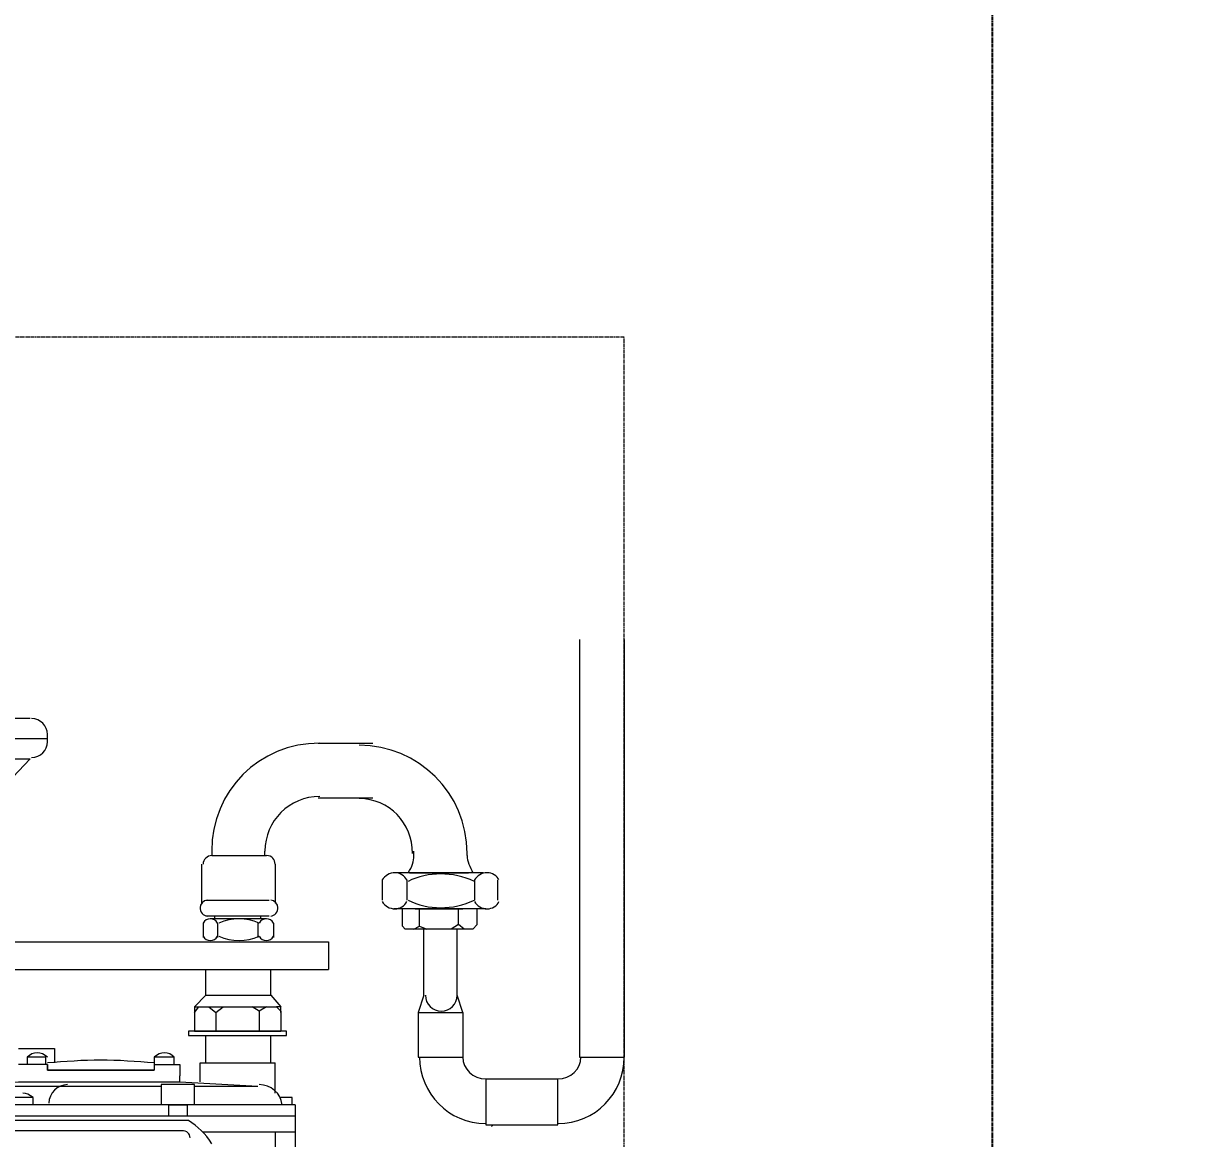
# Model space of a CAD drawing. Header units: millimetres. Extents: x -9013 to 516, y -36629 to 6082.
# Drawn here: x -944.8 to -623.2, y -15948.3 to -15645.8 of the extents above; entities that cross this region are included whole.
import ezdxf

# ---------------------------------------------------------------- set-up
doc = ezdxf.new("R2010")
doc.units = ezdxf.units.MM
doc.header["$LTSCALE"] = 0.05
doc.linetypes.add('CENTER', pattern=[50.8, 31.75, -6.35, 6.35, -6.35])
doc.linetypes.add('CENTER2', pattern=[28.575, 19.05, -3.175, 3.175, -3.175])
doc.layers.get('0').update_dxf_attribs({"lineweight": 18})
doc.layers.get('Defpoints').update_dxf_attribs({"color": 140, "lineweight": 18})
doc.layers.add('1', color=7, linetype='Continuous')
doc.layers.add('HWAT___5CS', color=3, linetype='CENTER2')
doc.layers.add('G-Anno-Std-Cntr', color=1, linetype='CENTER2', lineweight=18)
doc.styles.add('trebuchet_MS', font='trebuc.ttf')
doc.dimstyles.new('MGP', dxfattribs={"dimtxt": 2.5, "dimasz": 2.5, "dimexe": 1.25, "dimexo": 0.625, "dimtad": 1, "dimdec": 0, "dimtxsty": 'trebuchet_MS', "dimcen": 2.5, "dimclrt": 7, "dimadec": 0, "dimazin": 0, "dimtfac": 1, "dimtdec": 0, "dimtmove": 0, "dimatfit": 3, "dimfxl": 1.148294, "dimfxlon": 1, "dimarcsym": 2})

# ---------------------------------------------------------------- blocks, each defined once
blk = doc.blocks.new('*D857')
at = {"color": 0, "lineweight": -2, "transparency": 16777216}
for p, q in [((-579.34, -15730.88), (-451.51, -15730.88)), ((-464.51, -16155.88), (-464.51, -15755.88)), ((-579.34, -16180.88), (-451.51, -16180.88))]:
    blk.add_line(p, q, dxfattribs=at)
at = {"color": 0, "transparency": 16777216}
for points in [[(-468.67, -15755.88), (-460.34, -15755.88), (-464.51, -15730.88)], [(-468.67, -16155.88), (-460.34, -16155.88), (-464.51, -16180.88)]]:
    blk.add_solid(points, dxfattribs=at)
at = {"layer": 'Defpoints', "color": 0, "transparency": 16777216}
for p in [(-831.8, -15730.88), (-464.51, -15730.88), (-831.8, -16180.88)]:
    blk.add_point(p, dxfattribs=at)
at = {"color": 7, "transparency": 16777216, "insert": (-483.23, -15955.88), "char_height": 25, "attachment_point": 5, "rotation": 90, "style": 'trebuchet_MS'}
blk.add_mtext('450', dxfattribs=at)
blk = doc.blocks.new('*D858')
at = {"color": 0, "lineweight": -2, "transparency": 16777216}
for p, q in [((-427.82, -15080.88), (-299.99, -15080.88)), ((-312.99, -15105.88), (-312.99, -17405.88)), ((-427.82, -17430.88), (-299.99, -17430.88))]:
    blk.add_line(p, q, dxfattribs=at)
at = {"color": 0, "transparency": 16777216}
for points in [[(-317.16, -15105.88), (-308.83, -15105.88), (-312.99, -15080.88)], [(-317.16, -17405.88), (-308.83, -17405.88), (-312.99, -17430.88)]]:
    blk.add_solid(points, dxfattribs=at)
at = {"layer": 'Defpoints', "color": 0, "transparency": 16777216}
for p in [(-933.97, -15080.88), (-680.67, -17430.88), (-312.99, -17430.88)]:
    blk.add_point(p, dxfattribs=at)
at = {"color": 7, "transparency": 16777216, "insert": (-331.71, -16255.88), "char_height": 25, "attachment_point": 5, "rotation": 90, "style": 'trebuchet_MS'}
blk.add_mtext('2350', dxfattribs=at)
blk = doc.blocks.new('*D862')
at = {"color": 0, "lineweight": -2, "transparency": 16777216}
for p, q in [((-577.92, -15630.88), (-450.09, -15630.88)), ((-463.09, -15705.88), (-463.09, -15655.88)), ((-577.92, -15730.88), (-450.09, -15730.88))]:
    blk.add_line(p, q, dxfattribs=at)
at = {"color": 0, "transparency": 16777216}
for points in [[(-467.26, -15655.88), (-458.92, -15655.88), (-463.09, -15630.88)], [(-467.26, -15705.88), (-458.92, -15705.88), (-463.09, -15730.88)]]:
    blk.add_solid(points, dxfattribs=at)
at = {"layer": 'Defpoints', "color": 0, "transparency": 16777216}
for p in [(-875.27, -15630.88), (-463.09, -15630.88), (-875.27, -15730.88)]:
    blk.add_point(p, dxfattribs=at)
at = {"color": 7, "transparency": 16777216, "insert": (-481.81, -15680.88), "char_height": 25, "attachment_point": 5, "rotation": 90, "style": 'trebuchet_MS'}
blk.add_mtext('100', dxfattribs=at)
blk = doc.blocks.new('gas meter 1')
at = {"layer": '1', "color": 42, "lineweight": 9}
for points in [[(-6242.32, 3115), (-6242.32, 3001.6)], [(-6230.2, 3115), (-6230.2, 3001.6)], [(-6284.55, 3018.42), (-6286.11, 3013.72), (-6273.99, 3013.72), (-6275.56, 3018.42)], [(-6286.11, 3013.72), (-6286.11, 3001.6)], [(-6273.99, 3013.72), (-6273.99, 3001.6)], [(-6267.74, 2995.74), (-6248.19, 2995.74)], [(-6267.74, 2983.22), (-6248.19, 2983.22)]]:
    blk.add_lwpolyline(points, dxfattribs=at)
at = {"layer": '1', "color": 0, "lineweight": 5}
for points in [[(-6391.44, 3093.49), (-6428.59, 3093.49)], [(-6386.75, 3088.02), (-6428.98, 3088.02)], [(-6386.75, 3086.84), (-6386.75, 3089.19)], [(-6313.24, 3086.84), (-6298.38, 3086.84)], [(-6423.5, 3082.54), (-6391.44, 3082.54)], [(-6399.26, 3074.33), (-6391.44, 3082.54)], [(-6313.24, 3071.98), (-6298.38, 3071.98)], [(-6342.17, 3057.52), (-6342.17, 3056.34), (-6327.31, 3056.34)], [(-6327.71, 3056.34), (-6327.71, 3057.52)], [(-6287.29, 3056.34), (-6287.29, 3057.52)], [(-6272.82, 3056.34), (-6272.82, 3057.52)], [(-6344.91, 3054), (-6344.91, 3043.44)], [(-6324.97, 3054), (-6324.97, 3043.44)], [(-6268.52, 3051.65), (-6291.98, 3051.65)], [(-6288.46, 3051.65), (-6272.43, 3051.65)], [(-6295.89, 3049.7), (-6295.89, 3044.22)], [(-6289.24, 3049.7), (-6289.24, 3044.22)], [(-6270.86, 3049.7), (-6270.86, 3044.22)], [(-6264.61, 3049.7), (-6264.61, 3044.22)], [(-6343.74, 3044.22), (-6326.53, 3044.22)], [(-6267.74, 3041.88), (-6292.76, 3041.88)], [(-6268.52, 3041.88), (-6291.98, 3041.88)], [(-6270.08, 3041.88), (-6290.41, 3041.88)], [(-6290.41, 3037.18), (-6290.41, 3041.88)], [(-6286.9, 3041.88), (-6273.99, 3041.88)], [(-6285.72, 3037.18), (-6285.72, 3041.88)], [(-6275.17, 3037.58), (-6275.17, 3041.88)], [(-6270.08, 3037.58), (-6270.08, 3041.88)], [(-6326.53, 3039.92), (-6343.74, 3039.92)], [(-6327.31, 3039.14), (-6342.56, 3039.14)], [(-6328.88, 3039.92), (-6341.39, 3039.92)], [(-6341.39, 3039.92), (-6341.39, 3039.14)], [(-6328.88, 3039.92), (-6328.88, 3039.14)], [(-6344.52, 3037.97), (-6344.52, 3034.06)], [(-6340.61, 3037.97), (-6340.61, 3034.06)], [(-6329.66, 3037.97), (-6329.66, 3034.06)], [(-6325.36, 3037.97), (-6325.36, 3034.06)], [(-6271.25, 3036.4), (-6289.63, 3036.4), (-6290.41, 3037.18)], [(-6287.29, 3036.4), (-6285.72, 3037.18)], [(-6285.72, 3037.18), (-6283.77, 3036.4)], [(-6284.55, 3018.42), (-6284.55, 3036.4)], [(-6275.17, 3037.58), (-6277.12, 3036.4)], [(-6275.56, 3018.42), (-6275.56, 3036.4)], [(-6273.6, 3036.4), (-6275.17, 3037.58)], [(-6270.08, 3037.58), (-6271.25, 3036.4)], [(-6476.68, 3032.88), (-6476.68, 3025.45), (-6310.5, 3025.45)], [(-6476.68, 3032.88), (-6310.5, 3032.88)], [(-6310.5, 3032.88), (-6310.5, 3025.45)], [(-6343.74, 3025.45), (-6326.14, 3025.45)], [(-6343.74, 3018.42), (-6343.74, 3025.45)], [(-6326.14, 3018.42), (-6326.14, 3025.45)], [(-6343.74, 3018.42), (-6346.86, 3015.29), (-6345.69, 3015.29)], [(-6343.74, 3018.42), (-6326.14, 3018.42)], [(-6326.14, 3018.42), (-6323.4, 3015.29), (-6324.58, 3015.29)], [(-6346.86, 3015.29), (-6346.86, 3013.72), (-6345.69, 3015.29)], [(-6346.86, 3013.72), (-6346.86, 3008.64)], [(-6345.69, 3015.29), (-6324.58, 3015.29)], [(-6342.95, 3015.29), (-6341, 3013.72)], [(-6341, 3013.72), (-6339.04, 3015.29)], [(-6341, 3013.72), (-6341, 3008.64)], [(-6329.27, 3014.11), (-6331.22, 3015.29)], [(-6327.31, 3015.29), (-6329.27, 3014.11)], [(-6329.27, 3014.11), (-6329.27, 3008.64)], [(-6324.58, 3015.29), (-6323.4, 3014.11)], [(-6323.4, 3013.72), (-6323.4, 3015.29)], [(-6323.4, 3014.11), (-6323.4, 3008.64)], [(-6321.84, 3008.64), (-6348.43, 3008.64)], [(-6348.43, 3008.64), (-6348.43, 3007.47)], [(-6348.43, 3007.47), (-6321.84, 3007.47)], [(-6346.86, 3008.64), (-6323.4, 3008.64)], [(-6343.74, 3000.04), (-6343.74, 3007.47)], [(-6326.14, 3000.04), (-6326.14, 3007.47)], [(-6321.84, 3007.47), (-6321.84, 3008.64)], [(-6394.57, 3003.95), (-6384.79, 3003.95), (-6384.79, 3000.04)], [(-6392.22, 3001.6), (-6392.22, 2999.65)], [(-6387.14, 3001.6), (-6389.88, 3001.6), (-6392.22, 3001.6)], [(-6387.14, 2999.65), (-6387.14, 3001.6)], [(-6357.81, 3001.6), (-6357.81, 2999.65)], [(-6352.34, 3001.6), (-6355.08, 3001.6), (-6357.81, 3001.6)], [(-6352.34, 2999.65), (-6352.34, 3001.6)], [(-6345.3, 2994.96), (-6345.3, 3000.04), (-6324.97, 3000.04)], [(-6324.97, 2991.83), (-6324.97, 3000.04)], [(-6286.11, 3001.6), (-6273.99, 3001.6)], [(-6242.32, 3001.6), (-6230.2, 3001.6)], [(-6357.81, 2999.65), (-6357.81, 2998.08), (-6386.75, 2998.08), (-6386.75, 2999.65), (-6394.57, 2999.65)], [(-6386.75, 2999.65), (-6386.75, 2998.08)], [(-6386.75, 2998.08), (-6357.81, 2998.08)], [(-6357.81, 2999.65), (-6350.77, 2999.65), (-6350.77, 2996.52)], [(-6415.68, 2993.78), (-6394.57, 2994.96), (-6350.77, 2994.96), (-6329.66, 2993.78)], [(-6405.91, 2993.78), (-6355.86, 2993.78)], [(-6381.27, 2993.78), (-6363.68, 2993.78)], [(-6346.86, 2988.7), (-6346.86, 2994.17), (-6355.86, 2994.17), (-6355.86, 2988.7)], [(-6350.77, 2994.96), (-6350.77, 2996.52)], [(-6346.86, 2993.78), (-6339.04, 2993.78), (-6329.66, 2993.78)], [(-6267.74, 2995.74), (-6267.74, 2983.22)], [(-6248.19, 2983.22), (-6248.19, 2995.74)], [(-6390.66, 2990.65), (-6393.79, 2990.65), (-6396.13, 2990.65)], [(-6390.66, 2988.7), (-6390.66, 2990.65)], [(-6322.62, 2990.65), (-6323.4, 2990.65)], [(-6320.28, 2990.65), (-6322.62, 2990.65)], [(-6320.28, 2988.7), (-6320.28, 2990.65)], [(-6319.49, 2988.7), (-6425.46, 2988.7)], [(-6353.9, 2988.7), (-6353.9, 2985.57)], [(-6353.9, 2988.7), (-6348.82, 2988.7)], [(-6348.82, 2988.7), (-6348.82, 2985.57)], [(-6319.49, 2988.7), (-6319.49, 2975.8)], [(-6319.49, 2985.57), (-6425.46, 2985.57)], [(-6348.43, 2984.4), (-6403.56, 2984.4)], [(-6350.38, 2981.66), (-6401.61, 2981.66)], [(-6319.49, 2981.27), (-6344.52, 2981.27)], [(-6324.97, 2981.27), (-6324.97, 2944.51)], [(-6266.17, 2982.83), (-6265.78, 2983.22)]]:
    blk.add_lwpolyline(points, dxfattribs=at)
for points in [[(-6386.75, 3089.19), (-6386.75, 3091.53), (-6388.7, 3093.49), (-6391.05, 3093.49)], [(-6391.05, 3082.93), (-6388.7, 3082.93), (-6386.75, 3084.89), (-6386.75, 3087.23)], [(-6312.85, 3086.84), (-6329.27, 3086.84), (-6342.17, 3073.94), (-6342.17, 3057.52)], [(-6272.82, 3056.93), (-6272.82, 3073.35), (-6286.11, 3086.26), (-6302.14, 3086.26)], [(-6312.85, 3072.38), (-6321.06, 3072.38), (-6327.71, 3065.73), (-6327.71, 3057.52)], [(-6287.68, 3056.93), (-6287.68, 3065.14), (-6293.93, 3071.79), (-6302.14, 3071.79)], [(-6342.17, 3056.34), (-6343.35, 3056.34), (-6344.52, 3055.17), (-6344.52, 3054)], [(-6324.97, 3054), (-6324.97, 3055.17), (-6325.75, 3056.34), (-6327.31, 3056.34)], [(-6288.85, 3051.65), (-6287.68, 3053.22), (-6287.29, 3054.78), (-6287.29, 3056.34)], [(-6272.82, 3056.34), (-6272.82, 3054.78), (-6272.04, 3053.22), (-6271.25, 3051.65)], [(-6270.86, 3049.31), (-6276.73, 3052.04), (-6283.38, 3052.04), (-6288.85, 3049.31)], [(-6288.85, 3044.22), (-6283.38, 3041.49), (-6276.73, 3041.49), (-6270.86, 3044.22)], [(-6329.27, 3037.97), (-6332.79, 3039.53), (-6336.7, 3039.53), (-6340.22, 3037.97)], [(-6340.22, 3034.45), (-6336.7, 3032.88), (-6332.79, 3032.88), (-6329.27, 3034.45)], [(-6389.48, 3002.78), (-6390.66, 3002.78), (-6391.44, 3002.38), (-6392.22, 3001.6)], [(-6386.75, 3001.6), (-6387.53, 3002.38), (-6388.7, 3002.78), (-6389.48, 3002.78)], [(-6372.28, 3000.82), (-6376.97, 3000.82), (-6382.06, 3000.43), (-6386.75, 3000.04)], [(-6357.81, 3000.04), (-6362.5, 3000.43), (-6367.59, 3000.82), (-6372.28, 3000.82)], [(-6355.08, 3002.78), (-6355.86, 3002.78), (-6357.03, 3002.38), (-6357.81, 3001.6)], [(-6352.34, 3001.6), (-6353.12, 3002.38), (-6353.9, 3002.78), (-6355.08, 3002.78)], [(-6381.27, 2994.17), (-6384.01, 2994.17), (-6386.36, 2991.83), (-6386.36, 2989.09)], [(-6323.01, 2988.7), (-6323.4, 2991.83), (-6326.14, 2994.17), (-6329.27, 2994.17)], [(-6390.66, 2990.65), (-6391.44, 2991.44), (-6392.61, 2991.83), (-6393.39, 2991.83)], [(-6342.17, 2978.14), (-6343.74, 2980.88), (-6346.08, 2982.83), (-6348.43, 2984.4)], [(-6348.04, 2979.71), (-6348.04, 2980.88), (-6348.82, 2981.66), (-6350.38, 2981.66)]]:
    blk.add_open_spline(points, degree=3, dxfattribs=at)
for points in [[(-6289.24, 3049.7), (-6289.63, 3050.87), (-6291.2, 3051.65), (-6292.37, 3051.65), (-6293.93, 3051.65), (-6295.11, 3050.87), (-6295.89, 3049.7)], [(-6264.22, 3049.7), (-6264.61, 3050.87), (-6266.17, 3051.65), (-6267.34, 3051.65), (-6268.91, 3051.65), (-6270.08, 3050.87), (-6270.86, 3049.7)], [(-6343.35, 3044.22), (-6344.52, 3044.22), (-6345.3, 3043.05), (-6345.3, 3042.27), (-6345.3, 3041.09), (-6344.52, 3039.92), (-6343.35, 3039.92)], [(-6326.14, 3039.92), (-6324.97, 3039.92), (-6324.19, 3041.09), (-6324.19, 3042.27), (-6324.19, 3043.05), (-6324.97, 3044.22), (-6326.14, 3044.22)], [(-6295.89, 3043.83), (-6295.11, 3042.66), (-6293.93, 3041.88), (-6292.37, 3041.88), (-6291.2, 3041.88), (-6289.63, 3042.66), (-6289.24, 3043.83)], [(-6270.86, 3043.83), (-6270.08, 3042.66), (-6268.91, 3041.88), (-6267.34, 3041.88), (-6266.17, 3041.88), (-6264.61, 3042.66), (-6264.22, 3043.83)], [(-6340.61, 3037.97), (-6341, 3038.75), (-6341.78, 3039.14), (-6342.56, 3039.14), (-6343.35, 3039.14), (-6344.13, 3038.75), (-6344.52, 3037.97)], [(-6325.36, 3037.97), (-6325.75, 3038.75), (-6326.53, 3039.14), (-6327.31, 3039.14), (-6328.1, 3039.14), (-6328.88, 3038.75), (-6329.27, 3037.97)], [(-6344.52, 3034.45), (-6344.13, 3033.67), (-6343.35, 3033.27), (-6342.56, 3033.27), (-6341.78, 3033.27), (-6341, 3033.67), (-6340.61, 3034.45)], [(-6329.27, 3034.45), (-6328.88, 3033.67), (-6328.1, 3033.27), (-6327.31, 3033.27), (-6326.53, 3033.27), (-6325.75, 3033.67), (-6325.36, 3034.45)], [(-6284.16, 3018.42), (-6284.16, 3016.07), (-6282.2, 3014.11), (-6279.86, 3014.11), (-6277.51, 3014.11), (-6275.56, 3016.07), (-6275.56, 3018.42)]]:
    blk.add_open_spline(points, degree=3, knots=[0, 0, 0, 0, 1, 1, 1, 2, 2, 2, 2], dxfattribs=at)
at = {"layer": '1', "color": 42, "lineweight": 9}
for points in [[(-6285.72, 3001.6), (-6285.72, 2991.83), (-6277.9, 2983.62), (-6267.74, 2983.62)], [(-6273.99, 3001.6), (-6273.99, 2998.47), (-6271.25, 2995.74), (-6267.74, 2995.74)], [(-6248.19, 2995.74), (-6244.67, 2995.74), (-6241.93, 2998.47), (-6241.93, 3001.6)], [(-6248.19, 2983.62), (-6238.02, 2983.62), (-6230.2, 2991.83), (-6230.2, 3001.6)]]:
    blk.add_open_spline(points, degree=3, dxfattribs=at)
at = {"layer": 'G-Anno-Std-Cntr'}
blk.add_lwpolyline([(-6480.2, 2746.98), (-6230.2, 2746.98), (-6230.2, 3196.98), (-6480.2, 3196.98)], close=True, dxfattribs=at)

msp = doc.modelspace()

# ---------------------------------------------------------------- linework, layer by layer
at = {"layer": 'HWAT___5CS', "color": 2}
msp.add_line((-681.8, -17430.88), (-681.8, -15080.88), dxfattribs=at)

# ---------------------------------------------------------------- block references
at = {"layer": 'G-Anno-Std-Cntr', "color": 7, "linetype": 'CENTER'}
msp.add_blockref('gas meter 1', (5448.4, -18927.86), dxfattribs=at)

# ---------------------------------------------------------------- dimensions: what is measured, and where the dimension line sits
for base, p1, p2, picture, middle in [((-312.99, -17430.88), (-933.97, -15080.88), (-680.67, -17430.88), '*D858', (-331.71, -16255.88)), ((-463.09, -15630.88), (-875.27, -15730.88), (-875.27, -15630.88), '*D862', (-481.81, -15680.88)), ((-464.51, -15730.88), (-831.8, -16180.88), (-831.8, -15730.88), '*D857', (-483.23, -15955.88))]:
    dim = msp.add_linear_dim(base=base, p1=p1, p2=p2, angle=90, dimstyle='MGP', override={"dimscale": 100, "dimtxt": 0.25, "dimasz": 0.25, "dimexe": 0.13, "dimexo": 0.06, "dimgap": 0.06, "dimarcsym": 1})
    dim.commit()
    dim.dimension.update_dxf_attribs({"geometry": picture, "text_midpoint": middle})

doc.saveas('drawing.dxf')
